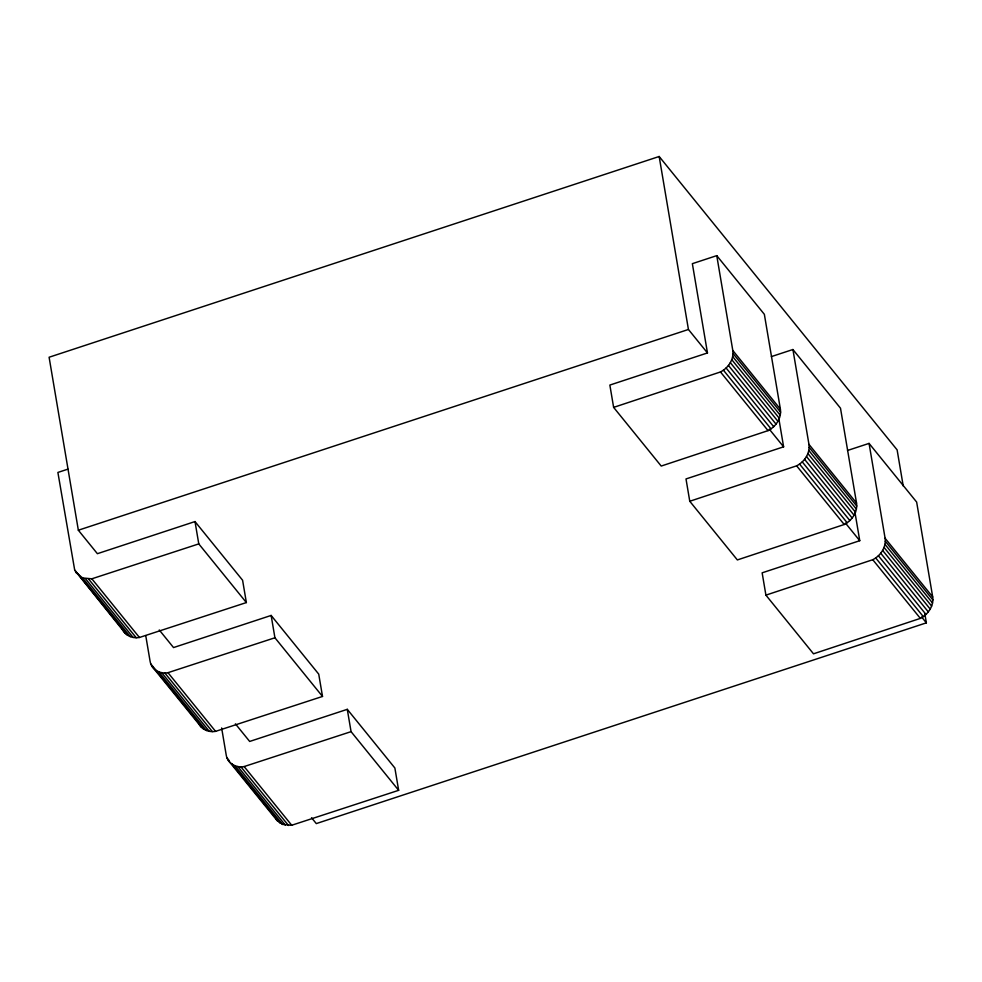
<?xml version="1.0" encoding="UTF-8"?>
<svg xmlns="http://www.w3.org/2000/svg" width="982" height="982" viewBox="0 0 982 982"><rect width="100%" height="100%" fill="white"/><g stroke="black" fill="none" stroke-linecap="round" stroke-linejoin="round"><path stroke-width="1.47" d="M613.627 407.383L720.481 371.957C728.239 368.029 734.131 359.412 732.805 350.488L716.762 255.639L692.359 263.667L707.47 352.943L609.859 385.067L613.627 407.383L661.217 466.057L768.059 430.632C775.829 426.704 781.721 418.087 780.395 409.175L764.352 314.314L716.762 255.639M778.824 418.553L783.611 446.822L686.001 478.946L689.769 501.262L796.623 465.836C804.381 461.908 810.273 453.291 808.959 444.38L792.916 349.518L771.373 356.601M689.769 501.262L737.359 559.936L844.213 524.511C851.971 520.583 857.863 511.966 856.537 503.054L840.494 408.193L792.916 349.518M854.721 510.947L859.753 540.701L762.142 572.825L765.911 595.141L872.765 559.715C880.523 555.787 886.427 547.17 885.101 538.259L869.058 443.398L847.515 450.48M765.911 595.141L813.501 653.816L920.355 618.39C928.113 614.462 934.017 605.845 932.691 596.933L916.648 502.072L869.058 443.398M903.219 485.98L897.118 449.879L659.168 156.494L49.1 357.239L78.351 530.219L97.39 553.688L195.001 521.565L242.591 580.239L246.372 602.567L139.432 637.478C132.631 638.766 124.824 635.538 122.296 628.787M67.942 469.138L57.889 472.44L74.706 570.112L125.389 633.537M78.351 530.219L688.431 329.473L707.47 352.943M198.438 722.666C200.966 729.417 208.773 732.646 215.574 731.357L322.513 696.447L318.733 674.131L271.142 615.444L173.532 647.568L159.256 629.965M275.881 819.098L282.521 824.401L291.715 825.248L398.655 790.326L394.874 768.01L347.284 709.335L249.674 741.447L235.398 723.844M924.848 613.824L926.37 622.846L316.302 823.591L311.54 817.724M76.007 572.653L82.635 577.968L91.842 578.803L198.781 543.893L246.372 602.567M145.741 635.587L150.074 661.181C151.24 669.429 160.189 674.315 167.983 672.682L274.923 637.772L322.513 696.447M221.637 727.957L226.216 755.06C227.382 763.309 236.331 768.194 244.137 766.561L351.065 731.651L398.655 790.326M732.805 350.488L780.395 409.175M808.959 444.38L856.537 503.054M885.101 538.259L932.691 596.933M733.026 353.495L780.616 412.17M809.168 447.375L856.758 506.049M885.31 541.254L932.9 599.928M732.67 356.576L780.26 415.263M808.824 450.468L856.402 509.142M884.966 544.347L932.556 603.022M731.774 359.67L779.364 418.344M807.916 453.549L855.506 512.223M884.058 547.428L931.648 606.103M730.35 362.665L777.94 421.339M806.492 456.544L854.082 515.219M882.634 550.423L930.224 609.098M728.448 365.464L776.026 424.138M804.589 459.343L852.18 518.03M880.731 553.234L928.321 611.909M726.115 368.005L773.706 426.679M802.257 461.884L849.847 520.558M878.399 555.763L925.989 614.437M723.427 370.189L771.017 428.864M799.569 464.069L847.159 522.743M875.711 557.948L923.301 616.622M769.336 429.22L783.611 446.822M845.477 523.099L859.753 540.701M921.619 616.978L926.37 622.846M720.481 371.957L768.059 430.632M796.623 465.836L844.213 524.511M872.765 559.715L920.355 618.39M91.842 578.803L139.432 637.478M167.983 672.682L215.574 731.357M244.137 766.561L291.715 825.248M88.638 579.061L136.228 637.735M164.78 672.94L212.37 731.615M240.921 766.832L288.512 825.506M85.532 578.779L133.122 637.453M161.674 672.658L209.264 731.344M237.828 766.549L285.406 825.224M82.635 577.968L130.225 636.643M158.777 671.848L206.367 730.522M234.931 765.727L282.521 824.401M74.706 570.112L127.623 635.329M150.847 663.992L203.765 729.209M226.989 757.871L228.892 760.215M231.752 763.738L279.907 823.088M152.149 666.545L201.531 727.417M228.29 760.424L277.673 821.296M659.168 156.494L688.431 329.473M347.284 709.335L351.065 731.651M271.142 615.444L274.923 637.772M195.001 521.565L198.781 543.893"/></g></svg>
